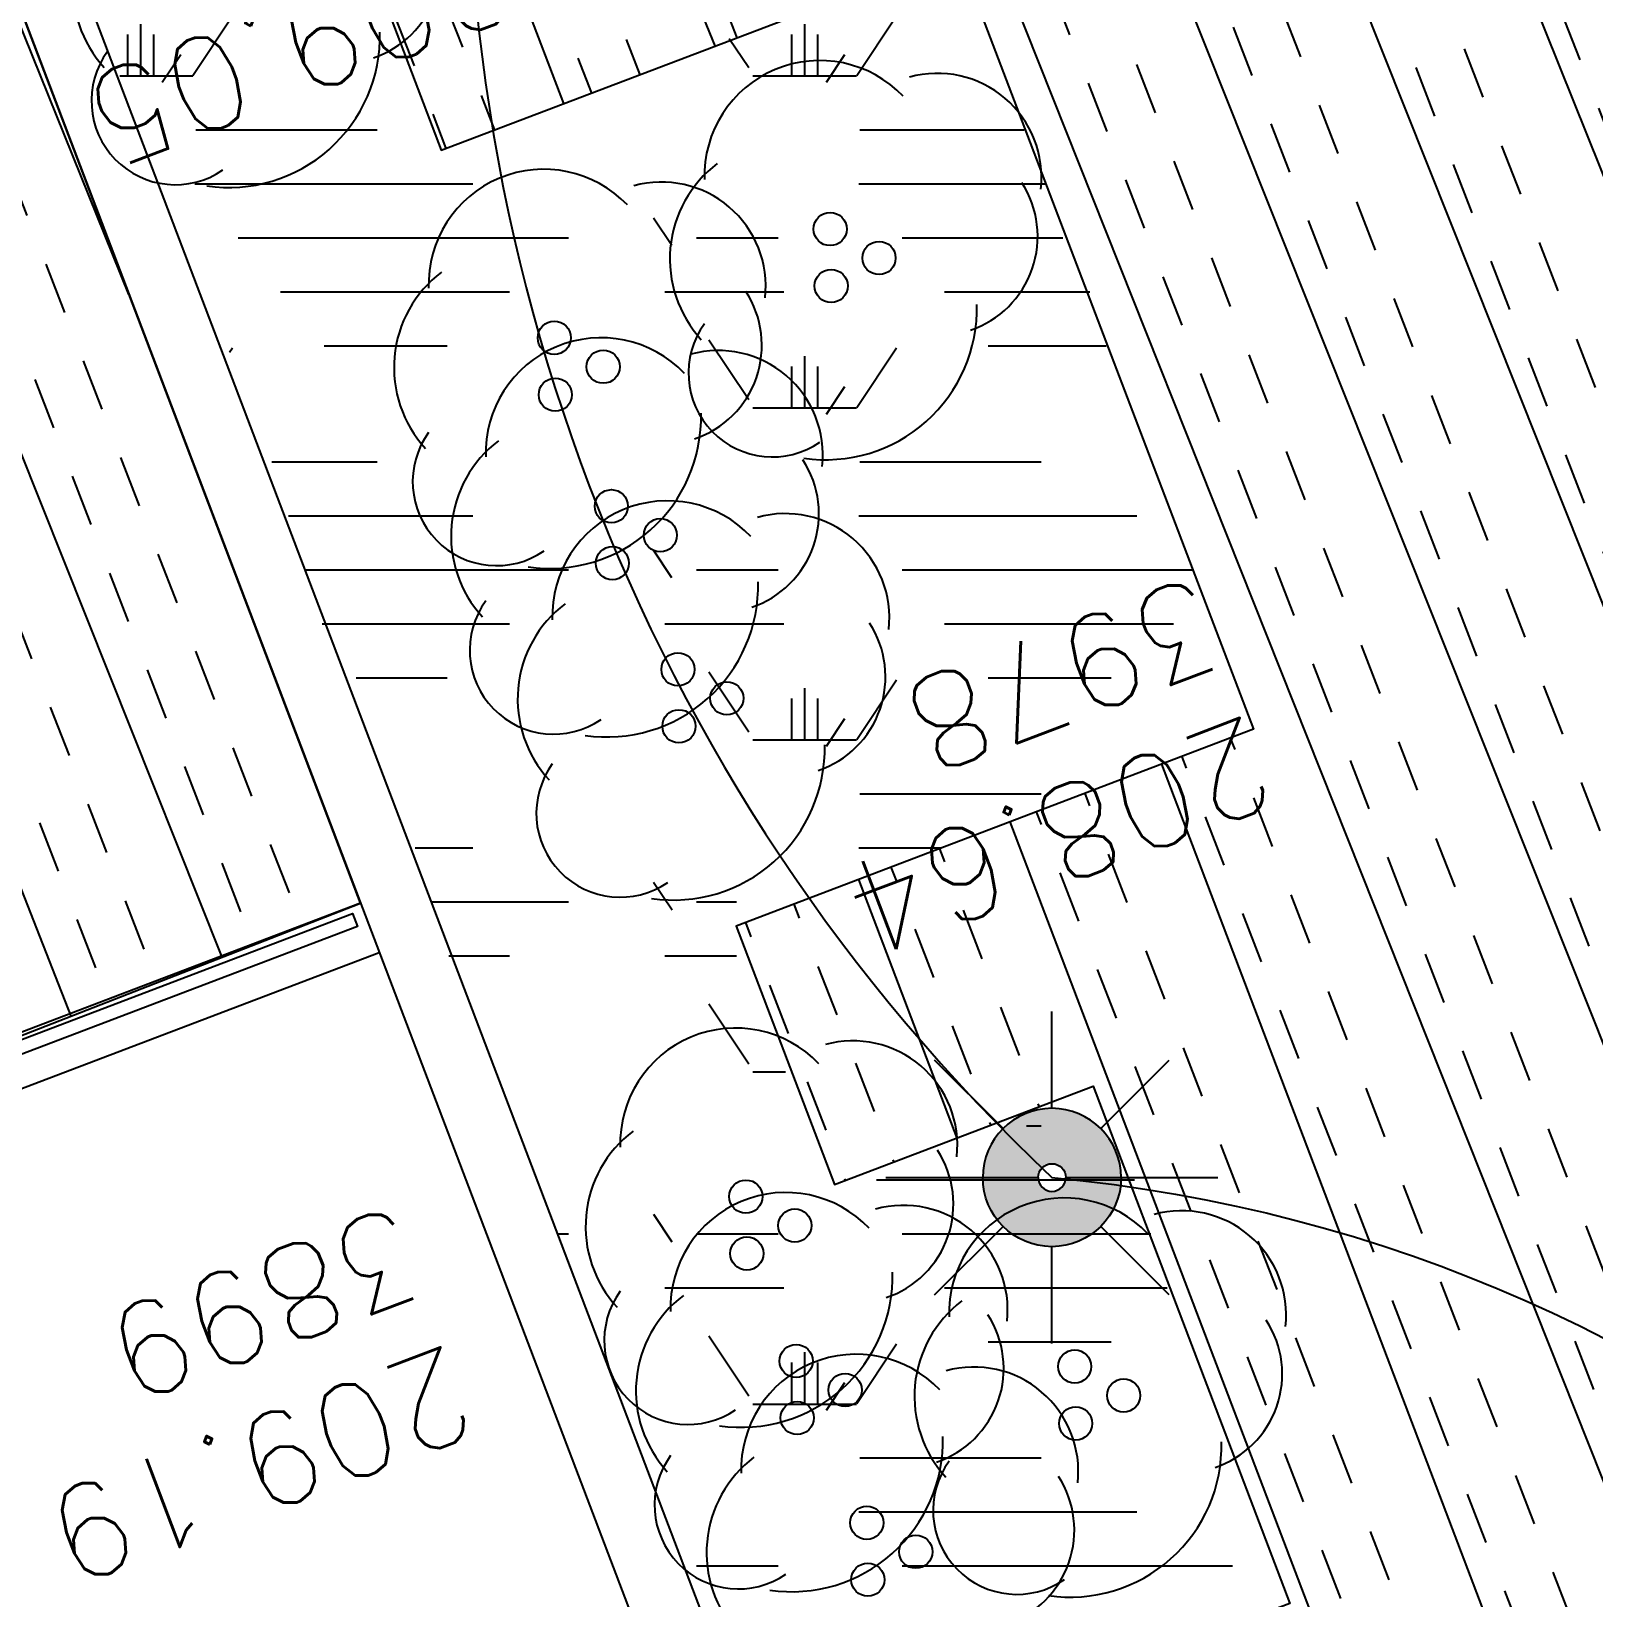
# Model space of a CAD drawing. Header units: centimetres. Extents: x 212517 to 243222, y -357108 to -330212.
# Drawn here: x 223337 to 223902, y -347741 to -347175 of the extents above; entities that cross this region are included whole.
import ezdxf
from ezdxf.enums import TextEntityAlignment as Align
from ezdxf.lldxf.tags import DXFTag

# ---------------------------------------------------------------- set-up
doc = ezdxf.new("R2010")
doc.units = ezdxf.units.CM
doc.layers.get('0').update_dxf_attribs({"color": 252})
for name, color, linetype, plot in [('Fond topo - N', 252, 'Continuous', False), ('Fond topo - NCACHE', 252, 'Continuous', False), ('Fond topo - ZCACHE', 252, 'Continuous', False)]:
    doc.layers.add(name, color=color, linetype=linetype, plot=plot)
doc.layers.add('Fond topo - P', color=252, linetype='Continuous', lineweight=50)
for name, color, linetype in [('Fond topo - Z_500', 252, 'Continuous'), ('prlm-VRD', 2, 'Continuous'), ('SA - arbuste', 252, 'Continuous'), ('SA - bât A-B', 252, 'Continuous'), ('SA - couvre sol', 252, 'Continuous'), ('SA - ECL-réso', 252, 'Eclairage public'), ('SA - platelage bois', 252, 'Continuous')]:
    doc.layers.add(name, color=color, linetype=linetype)
doc.styles.add('Lignes', font='arial.ttf', dxfattribs={"height": 0.35})
doc.styles.add('SIMPLEX', font='simplex_.ttf', dxfattribs={"height": 1.25})
tags = doc.linetypes.add('CACHE2', pattern=[4.762499928474426, 3.174999952316284, -1.587499976158142]).pattern_tags.tags
tags[6:7] = [DXFTag(74, 4), DXFTag(75, 0), DXFTag(340, '0'), DXFTag(46, 0.0), DXFTag(50, 0.0), DXFTag(44, 0.0), DXFTag(45, 0.0)]
tags[4:5] = [DXFTag(74, 4), DXFTag(75, 0), DXFTag(340, '0'), DXFTag(46, 0.0), DXFTag(50, 0.0), DXFTag(44, 0.0), DXFTag(45, 0.0)]
tags = doc.linetypes.add('Eclairage public', pattern='A,5,-0.25,["ECL",Lignes,S=1,R=0,X=0,Y=-0.18],-1.25', length=6.5).pattern_tags.tags
tags[15:16] = [DXFTag(74, 4), DXFTag(75, 0), DXFTag(340, '0'), DXFTag(46, 0.0), DXFTag(50, 0.0), DXFTag(44, 0.0), DXFTag(45, 0.0)]
tags[4:5] = [DXFTag(74, 4), DXFTag(75, 0), DXFTag(340, '0'), DXFTag(46, 0.0), DXFTag(50, 0.0), DXFTag(44, 0.0), DXFTag(45, 0.0)]
pattern_1 = [(280.4264001144857, (-277130161.1279894, -473864756.7787022), (55.32121061969438, 10.17969329456503), []), (280.4264001144857, (-277130142.6875859, -473864753.3854711), (55.32121061969438, 10.17969329456503), [18.75, -18.75]), (280.4264001144857, (-277130124.2471823, -473864749.99224), (55.32121061969438, 10.17969329456503), [18.75, -18.75])]
pattern_2 = [(349.2763985886067, (-277130161.1279894, -473864756.7787022), (22.32856350872324, 117.9043497231417), [37.5000005625, -202.5000030375]), (79.27639858860677, (-277130147.3110734, -473864759.3953308), (-235.8086994462835, 44.65712701744649), [15.000000225, -105.000001575]), (79.27639858860677, (-277130138.0997961, -473864761.1397498), (-235.8086994462835, 44.65712701744649), [15.000000225, -105.000001575]), (79.27639858860677, (-277130142.7054347, -473864760.2675403), (-235.8086994462835, 44.65712701744649), [18.75000028125, -101.25000151875]), (112.9664661186067, (-277130151.916716, -473864758.5231205), (-191.1515722884832, 280.4658259369293), [12.00000018, -420.7461593111922]), (45.58633105860677, (-277130133.4941673, -473864762.0119574), (22.32856353476547, 117.9043498154048), [12.00000018, -420.7461593111923]), (45.58633105860677, (-277130124.2828801, -473864763.7563783), (22.32856353476547, 117.9043498154048), [26.00000039, -406.6661590999923]), (112.9664661186067, (-277130161.1279894, -473864756.7787022), (-191.1515722884832, 280.4658259369293), [26.00000039, -406.6661590999922]), (349.2763985886067, (-277130073.3609553, -473864750.4999832), (22.32856350872324, 117.9043497231417), [44.42455106636825, -195.5754525336318]), (349.2763985886067, (-277130085.1249766, -473864728.4255323), (22.32856350872324, 117.9043497231417), [82.81008944215131, -56.09585564143782, 43.07431864611476, -58.01973967029608]), (349.2763985886067, (-277130096.7337571, -473864706.3804808), (22.32856350872324, 117.9043497231417), [119.4799495921992, -46.28746189431191, 29.47870124218051, -44.75389087130835]), (349.2763985886067, (-277130108.4191755, -473864684.3209158), (22.32856350872324, 117.9043497231417), [100.4611429069171, -139.5388606930829]), (349.2763985886067, (-277130104.5097786, -473864665.2146754), (22.32856350872324, 117.9043497231417), [65.56973938354608, -174.4302642164539])]

# ---------------------------------------------------------------- blocks, each defined once
blk = doc.blocks.new('Candélabre', base_point=(-13.42592592600001, -9.391534390999993))
for points in [[(-13.67592592600001, -9.391534390999993, -1), (-13.17592592600001, -9.391534390999993), (-13.37592592600001, -9.391534390999993, 1), (-13.475925926, -9.391534390999993)], [(-13.67592592600001, -9.391534390999993, -1), (-13.17592592600001, -9.391534390999993), (-13.37592592600001, -9.391534390999993, 1), (-13.475925926, -9.391534390999993)], [(-13.67592592600001, -9.391534390999993), (-13.475925926, -9.391534390999993, 1), (-13.37592592600001, -9.391534390999993), (-13.17592592600001, -9.391534390999993, -1)], [(-13.67592592600001, -9.391534390999993), (-13.475925926, -9.391534390999993, 1), (-13.37592592600001, -9.391534390999993), (-13.17592592600001, -9.391534390999993, -1)]]:
    blk.add_hatch(color=250).paths.add_polyline_path(points)
at = {"linetype": 'Continuous', "flags": 128}
for points in [[(-13.42592592600001, -9.141534390999993), (-13.42592592600001, -8.791534391999988)], [(-13.60270262100001, -9.214757695999992), (-13.850189994, -8.967270322999994)], [(-13.24914923200001, -9.214757696999996), (-13.001661857, -8.96727032199999)], [(-14.02592592600001, -9.391534390999993), (-13.67592592600001, -9.391534390999993)], [(-13.17592592600001, -9.391534390999993), (-12.825925927, -9.391534390999993)], [(-13.85018999600001, -9.815798461), (-13.60270262200001, -9.568311086999998)], [(-13.00166185800001, -9.815798458999993), (-13.249149231, -9.568311085999994)], [(-13.42592592600001, -9.991534390999988), (-13.42592592600001, -9.641534390999993)]]:
    blk.add_lwpolyline(points, dxfattribs=at)
for points in [[(-13.67592592600001, -9.391534390999993), (-13.475925926, -9.391534390999993, -1), (-13.37592592600001, -9.391534390999993), (-13.17592592600001, -9.391534390999993, 1)], [(-13.67592592600001, -9.391534390999993), (-13.475925926, -9.391534390999993, 1), (-13.37592592600001, -9.391534390999993), (-13.17592592600001, -9.391534390999993, -1)]]:
    blk.add_lwpolyline(points, format="xyb", close=True, dxfattribs=at)
blk = doc.blocks.new('PTOPO')
at = {"layer": 'Fond topo - NCACHE', "style": 'SIMPLEX'}
blk.add_attdef('MAT', text='', height=0.34, dxfattribs=at).set_placement((0.09999999986030161, -0.09999999962747097), align=Align.TOP_LEFT)
at = {"layer": 'Fond topo - ZCACHE', "style": 'SIMPLEX'}
blk.add_attdef('ALT', (0.09999999986030161, 0.09999999962747097), '', height=0.34, dxfattribs=at)
blk = doc.blocks.new('A$C1F970F0F')
at = {"layer": 'SA - couvre sol'}
h = blk.add_hatch(dxfattribs=at)
h.set_pattern_fill('PELOUSE6', color=256, scale=20.0000003, angle=-10.72360141139323, style=0, pattern_type=2)
h.set_pattern_definition(pattern_2)
h.paths.add_polyline_path([(-4530.741633449554, 2455.926691246847), (-4867.580476492296, 4346.064681598684), (-4492.490680951018, 4412.908908219637), (-4468.981122882024, 4280.987338359439), (-4647.173052249411, 4249.232004214435), (-4585.76748988437, 3904.660738842532), (-4684.216422805634, 3887.116292478393), (-4660.177072840863, 3752.221847930361), (-4463.279206866626, 3787.310740728484), (-4410.645867672823, 3491.963941874403), (-4607.543733624184, 3456.875049071948), (-4589.999287218625, 3358.426116119144), (-4491.550354280032, 3375.970562574789), (-4456.461461509119, 3179.072696582007), (-4554.910394430382, 3161.528250217867), (-4502.277055231032, 2866.181451267949), (-4108.481323419815, 2936.359236890188), (-4073.392430608696, 2739.461370984579), (-4368.739229498649, 2686.828031726479), (-4333.844448654861, 2491.019406444888)])
h = blk.add_hatch(dxfattribs=at)
h.set_pattern_fill('PELOUSE6', color=256, scale=20.0000003, angle=-10.72360141139323, style=0, pattern_type=2)
h.set_pattern_definition(pattern_2)
edge = h.paths.add_edge_path()
edge.add_line((-4998.731581599728, 2348.260976673866), (-5294.99260929202, 3050.478576537017))
edge.add_line((-5294.99260929202, 3050.478576537017), (-5352.161819580171, 3373.480136627101))
edge.add_line((-5352.161819580171, 3373.480136627101), (-5506.038401039833, 3346.058006703334))
edge.add_line((-5506.038401039833, 3346.058006703334), (-5504.014175970775, 3334.699266537677))
edge.add_line((-5504.014175970776, 3334.699266537677), (-6090.333284412265, 3230.212159869043))
edge.add_line((-6090.333284412264, 3230.212159869043), (-6068.254510414966, 3105.107475371064))
edge.add_line((-6068.254510414965, 3105.107475371064), (-5751.60726616375, 3160.99364585068))
edge.add_arc((-5706.168071996182, 2945.249107106386), 220.4777230574236, 26.875984866294004, 101.8935637483001, ccw=False)
edge.add_line((-5509.504790248838, 3044.918460332343), (-5279.709641203946, 2527.342682758976))
edge.add_line((-5279.709641203945, 2527.342682758976), (-5069.702780632224, 2054.94316247088))
edge.add_arc((-4710.829518292097, 2203.735958667652), 388.4962221472691, 202.5194331443063, 253.0739046380676)
edge.add_arc((-4708.762230230843, 2207.042185290034), 392.2624062588386, 252.9256241264004, 295.8878414092061)
edge.add_arc((-5016.474869298068, 2646.02875265221), 925.4746911949417, 301.1679990439211, 320.0834450220682)
edge.add_arc((-5776.168083969668, 3212.189637316868), 1872.190334226806, 321.7129811508615, 335.1814757868583)
edge.add_arc((-3602.357722777521, 2248.412687295125), 506.7948530786846, 147.4834151124779, 159.4456656487295, ccw=False)
edge.add_line((-4029.705328328182, 2520.837075187425), (-4550.158628513374, 2428.087821803657))
edge.add_line((-4550.158628513374, 2428.087821803657), (-4998.731581599728, 2348.260976673866))
at = {"layer": 'SA - platelage bois'}
h = blk.add_hatch(dxfattribs=at)
h.set_pattern_fill('PASSERELLE', color=256, scale=150, angle=-79.57359988551433, style=0, pattern_type=2)
h.set_pattern_definition(pattern_1)
h.paths.add_polyline_path([(-4335.267744219151, 4440.927387803801), (-4492.490680990537, 4412.908908511484), (-4468.981122882024, 4280.987338359439), (-4647.173052249411, 4249.232004214435), (-4585.76748988437, 3904.660738842532), (-4684.216422805634, 3887.116292478393), (-4660.177072840863, 3752.221847930361), (-4463.279206866626, 3787.310740728484), (-4410.645867672823, 3491.963941874403), (-4607.543733624184, 3456.875049071948), (-4589.999287218625, 3358.426116119144), (-4491.550354280032, 3375.970562574789), (-4456.461461509119, 3179.072696582007), (-4554.910394430382, 3161.528250217867), (-4537.365948024823, 3063.079317265063), (-4143.570216190728, 3133.25710288297), (-4064.620207443004, 2690.236904562595), (-4261.518073302859, 2655.14801174281), (-4270.290296560057, 2704.372478182124), (-4368.739229498649, 2686.828031726479), (-4333.843767498192, 2491.015584049302), (-3298.165509577112, 2675.607043131192), (-3324.284533135743, 2822.171087690233), (-3718.080264969837, 2751.993302072327), (-3726.852488209704, 2801.217768603146), (-3431.982729456081, 2853.766095122478), (-3467.0716222672, 3050.663961028087), (-3761.941380923771, 2998.115634395587), (-3814.574720123121, 3293.462433345506), (-3519.227921227619, 3346.095772507767), (-3554.31681402141, 3542.993638504882), (-3652.765747051507, 3525.449192066567), (-3670.310193457068, 3623.898125019371), (-3473.412327505706, 3658.987017821825), (-3526.045666699509, 3954.333816675906), (-4226.313273780827, 3829.540107731822)])
h = blk.add_hatch(dxfattribs=at)
h.set_pattern_fill('PASSERELLE', color=256, scale=150, angle=-79.57359988551433, style=0, pattern_type=2)
h.set_pattern_definition(pattern_1)
h.paths.add_polyline_path([(-5173.93547457107, 4218.407344270288), (-5034.359019091333, 3435.187811647954), (-4739.445304348425, 3490.251359636215), (-4878.588675675568, 4271.040683432549)])
at = {"layer": 'SA - arbuste', "ltscale": 0.800000011920929}
for centre in [(-4527.321608269306, 3698.07524560552), (-4511.88722677696, 3684.495651984803), (-4632.59426815174, 3678.021523304503), (-4530.796216214277, 3677.787429672746), (-4617.159886659394, 3664.441929683785), (-4636.068876079382, 3657.733707463235), (-4623.658505609221, 3614.344604642291), (-4608.224124116875, 3600.765011021573), (-4627.133113536863, 3594.056788801023), (-4610.979203864042, 3551.958245270849), (-4595.544822371696, 3538.378651650132), (-4614.453811791684, 3531.670429429581), (-4622.309405739832, 3360.151891529143), (-4606.875024230156, 3346.572297999931), (-4625.784013644596, 3339.864075683542), (-4615.512325445394, 3298.379622787108), (-4600.077943953049, 3284.800029166391), (-4618.986933373036, 3278.09180694584), (-4516.951146727059, 3277.714736792489), (-4501.516765234714, 3264.135143171772), (-4520.425754631824, 3257.426920946888), (-4601.293927041927, 3236.201667972689), (-4585.859545549582, 3222.622074351971), (-4604.768534986898, 3215.913852039915)]:
    blk.add_circle(centre, 6, dxfattribs=at)
at = {"layer": 'SA - arbuste', "ltscale": 0.6399999856948853}
for centre, radius, start, end in [((-4737.54817879205, 3827.034314633037), 43.180544, 116.3248626312973, 211.8320556308634), ((-4682.87830087284, 3824.905926407798), 35.676672, 277.8831336789501, 22.28760178340445), ((-4751.231464840652, 3787.647939822364), 30.327872, 133.2696686423436, 293.7521365777301), ((-4728.00025872633, 3807.037134044845), 54.727168, 251.0377364883117, 350.7437829327423), ((-4527.433505804644, 3717.670771877002), 41.674688, 32.90494467775616, 171.1222224813845), ((-4485.827476423578, 3709.099132315429), 37.72767999999999, 342.9842594908044, 94.63470461757107), ((-4632.706165669748, 3697.617049667491), 41.674688, 32.90494467775616, 171.1222224813845), ((-4591.100136306011, 3689.045410014412), 37.72767999999999, 342.9842594908044, 94.63470461757107), ((-4543.830538649456, 3690.22449060589), 43.180544, 116.3248626312973, 211.8320556308634), ((-4649.10319851456, 3670.17076839638), 43.180544, 116.3248626312973, 211.8320556308634), ((-4489.160660712916, 3688.096102472157), 35.676672, 277.883133562608, 22.28760147896251), ((-4594.43332059535, 3668.04238017114), 35.676672, 277.8831336789501, 22.28760178340445), ((-4623.77040312723, 3633.940131005279), 41.674688, 32.90494450850222, 171.122222747956), ((-4557.513824675181, 3650.838115790885), 30.327872, 133.2696683174558, 293.7521367830749), ((-4582.164373769039, 3625.368491448038), 37.72767999999999, 342.9842594908044, 94.63470469373227), ((-4534.282618583735, 3670.227310017699), 54.727168, 251.0377364883117, 350.7437827194919), ((-4662.786484540286, 3630.784393581374), 30.327872, 133.2696683174558, 293.7521367830749), ((-4640.167435972041, 3606.493849734167), 43.180544, 116.3248626312973, 211.8320556308634), ((-4639.555278448839, 3650.173587808187), 54.727168, 251.0377364883117, 350.7437825057393), ((-4585.497558052831, 3604.365461508928), 35.676672, 277.8831336789501, 22.28760178340445), ((-4611.09110138205, 3571.553771633837), 41.674688, 32.90494450850222, 171.122222747956), ((-4569.485072000984, 3562.982132072264), 37.72767999999999, 342.9842594908044, 94.63470469373227), ((-4653.850722020643, 3567.107474923494), 30.327872, 133.2696686423436, 293.7521365777301), ((-4627.488134226862, 3544.107490362726), 43.180544, 116.3248626312973, 211.8320557992154), ((-4630.619515906321, 3586.496669145975), 54.727168, 251.0377365152544, 350.7437825057393), ((-4572.818256307652, 3541.979102137487), 35.676672, 277.8831336789501, 22.28760178340445), ((-4641.171420252587, 3504.72111554772), 30.327872, 133.2696686423436, 293.7521365777301), ((-4617.940214161141, 3524.110309774534), 54.727168, 251.0377364883117, 350.7437829327423), ((-4622.421303257839, 3379.74741789213), 41.674688, 32.90494450850222, 171.1222224813845), ((-4580.815273876774, 3371.175778330557), 37.72767999999999, 342.9842594908044, 94.63470469373227), ((-4638.818336079776, 3352.301136616687), 43.180544, 116.3248626312973, 211.8320556308634), ((-4584.148458160565, 3350.172748391447), 35.676672, 277.8831336789501, 22.28760178340445), ((-4615.624222963403, 3317.975149150096), 41.674688, 32.90494467775616, 171.122222747956), ((-4574.018193599665, 3309.403509497017), 37.72767999999999, 342.9842594908044, 94.63470469373227), ((-4652.501622128377, 3312.914761806013), 30.327872, 133.2696689600436, 293.7521365777301), ((-4517.063044222191, 3297.310263151145), 41.674688, 32.90494467775616, 171.1222224813845), ((-4632.021255808214, 3290.528867878985), 43.180544, 116.3248626312973, 211.8320556308634), ((-4629.270416014055, 3332.303956028495), 54.727168, 251.0377365152544, 350.7437827194919), ((-4475.45701488133, 3288.738623502399), 37.72767999999999, 342.9842594908044, 94.63470461757107), ((-4533.460077067003, 3269.863981880033), 43.180544, 116.3248626312973, 211.8320556308634), ((-4577.351377889004, 3288.400479653746), 35.676672, 277.883133562608, 22.28760147896251), ((-4601.405824577265, 3255.797194244171), 41.674688, 32.90494450850222, 171.122222747956), ((-4559.799795196198, 3247.225554682598), 37.72767999999999, 342.9842594908044, 94.63470469373227), ((-4478.790199147793, 3267.735593654794), 35.676672, 277.8831336789501, 22.28760178340445), ((-4645.704541851268, 3251.142492972473), 30.327872, 133.2696686423436, 293.7521365777301), ((-4617.802857422077, 3228.350912973059), 43.180544, 116.3248626312973, 211.8320556308634), ((-4622.473335742494, 3270.531687290793), 54.727168, 251.0377365152544, 350.7437825057393), ((-4547.143363132934, 3230.477606977855), 30.327872, 133.2696683174558, 293.7521367830749), ((-4563.132979485537, 3226.222524839326), 35.676672, 277.883133562608, 22.28760178340445), ((-4523.912157001282, 3249.866801291842), 54.727168, 251.0377364883117, 350.7437825057393)]:
    blk.add_arc(centre, radius, start, end, dxfattribs=at)
at = {"layer": 'SA - bât A-B', "linetype": 'Continuous', "ltscale": 2.539999961853027, "elevation": 9.999999999999998e-08, "flags": 128}
for points in [[(-4891.208220167493, 4341.854014492964), (-4550.158628513374, 2428.087821803657), (-3171.873868801296, 2673.710017606947), (-3404.319882600679, 3978.057930172946), (-2379.562068281582, 4160.679690604004), (-2625.183937557962, 5538.9626177042), (-5028.226891870663, 5110.720795591417), (-4919.630223348451, 4501.341285905692)], [(-4870.387587714489, 4361.816510965448), (-4530.741633449554, 2455.926691246847), (-3199.716966173931, 2693.153391904228), (-3432.158289101265, 3997.474982045343), (-2407.400474873673, 4180.096742493728), (-2644.601016008993, 5511.124216758372), (-5000.388478969709, 5091.303708193815), (-4893.195368027506, 4489.800123754009)], [(-3526.045673387598, 3954.333854435716), (-4226.313273780827, 3829.540107731822), (-4335.267744219151, 4440.927387803801), (-4492.490680990537, 4412.908908511484), (-4468.981122882024, 4280.987338359439), (-4647.173052249411, 4249.232004214435), (-4585.767489775534, 3904.660738916708), (-4684.216422788304, 3887.116292569898), (-4660.177072840863, 3752.221847930361), (-4463.279206866626, 3787.310740728484), (-4410.645867672823, 3491.963941874403), (-4607.543733624184, 3456.875049071948), (-4589.999287218625, 3358.426116119144), (-4491.550354280032, 3375.970562574789), (-4456.461461509119, 3179.072696582007), (-4554.910394430382, 3161.528250217867), (-4537.365948024823, 3063.079317265063), (-4143.570216190728, 3133.25710288297), (-4073.392430608696, 2739.461370984579), (-4368.739229498649, 2686.828031726479), (-4333.843767498192, 2491.015584049302), (-3298.1658991867, 2675.608945557417)]]:
    blk.add_lwpolyline(points, dxfattribs=at)
at = {"layer": 'SA - bât A-B', "ltscale": 2.539999961853027, "elevation": 9.999999999999998e-08, "flags": 128}
for points in [[(-4880.606287056421, 4282.362310870307), (-4879.72906472349, 4277.439864101785), (-5175.074775250284, 4224.800417823336), (-5034.359019091333, 3435.187811647954), (-4742.95190375203, 3487.125357388083), (-4742.0746814191, 3482.202910619562), (-5506.038401039833, 3346.058006703334), (-5506.9156234303, 3350.980453293176), (-5039.702805419353, 3434.235493811883), (-5325.847200644801, 5039.906584612185), (-5793.058930253068, 4956.64543678128), (-5793.936152585999, 4961.567883549801), (-5026.033836163125, 5098.414679262473), (-5025.156613887041, 5093.492232694292), (-5320.502392487839, 5040.853168600118), (-5175.951997384936, 4229.722863511644)], [(-5173.93547457107, 4218.407344270288), (-4878.588675675568, 4271.040683432549), (-4739.445304348425, 3490.251359636215), (-5034.79210323838, 3437.618020378115)]]:
    blk.add_lwpolyline(points, close=True, dxfattribs=at)
at = {"layer": 'SA - bât A-B', "linetype": 'CACHE2', "ltscale": 0.1500000059604645, "elevation": 9.999999999999998e-08, "flags": 128}
blk.add_lwpolyline([(-4821.185485955293, 3948.928338046921), (-5037.773138442799, 3910.330556000443), (-4952.699512058281, 3432.948280208203), (-4736.111859530571, 3471.546062341855)], dxfattribs=at)
at = {"layer": 'SA - ECL-réso', "ltscale": 0.75, "elevation": 9.999999999999998e-08, "flags": 128}
blk.add_lwpolyline([(-4147.194311888063, 4080.129968697482, 0.3461317724329636), (-4369.874974451702, 4227.062549708057, 0.2412726222501949), (-4615.533278049003, 3923.516989128872, 0.2293300014511306), (-4512.327666494318, 3346.350587378748, -0.3310049230299431), (-4115.302226212525, 2825.990739713797, -0.235092745844293), (-3418.516958922506, 2955.622052266285, -0.471621246903067), (-3636.203820858852, 3578.55210960342)], format="xyb", dxfattribs=at)
at = {"layer": 'SA - platelage bois', "elevation": 9.999999999999998e-08, "flags": 128}
blk.add_lwpolyline([(-3526.045666699509, 3954.333816675906), (-4226.313273780827, 3829.540107731822), (-4335.267744219151, 4440.927387803801), (-4492.490680990537, 4412.908908511484), (-4468.981122882024, 4280.987338359439), (-4647.173052249411, 4249.232004214435), (-4585.76748988437, 3904.660738842532), (-4684.216422805634, 3887.116292478393), (-4660.177072840863, 3752.221847930361), (-4463.279206866626, 3787.310740728484), (-4410.645867672823, 3491.963941874403), (-4607.543733624184, 3456.875049071948), (-4589.999287218625, 3358.426116119144), (-4491.550354280032, 3375.970562574789), (-4456.461461509119, 3179.072696582007), (-4554.910394430382, 3161.528250217867), (-4537.365948024823, 3063.079317265063), (-4143.570216190728, 3133.25710288297), (-4064.620207443004, 2690.236904562595), (-4261.518073302859, 2655.14801174281), (-4270.290296560057, 2704.372478182124), (-4368.739229498649, 2686.828031726479), (-4333.843767498192, 2491.015584049302), (-3298.165509577112, 2675.607043131192)], dxfattribs=at)
blk.add_lwpolyline([(-5173.93547457107, 4218.407344270288), (-5034.359019091333, 3435.187811647954), (-4739.445304348425, 3490.251359636215), (-4878.588675675568, 4271.040683432549)], close=True, dxfattribs=at)
at = {"layer": 'Fond topo - P', "ltscale": 2}
ref = blk.add_blockref('PTOPO', (-4618.657975977402, 3840.472511202522), dxfattribs=dict(at, xscale=99.99999999999994, yscale=99.99999999999994, zscale=99.99999999999994, rotation=190.0656205306617))
ref.add_attrib('MAT', '3922', dxfattribs={"layer": 'Fond topo - N', "color": 0, "ltscale": 2, "height": 33.99999999999999, "rotation": 190.0656204987762, "style": 'SIMPLEX'}).set_placement((-4630.251817861289, 3848.570833678364), align=Align.TOP_LEFT)
ref.add_attrib('ALT', '209.05', (-4626.756298700551, 3828.878669389167), dxfattribs={"layer": 'Fond topo - Z_500', "color": 0, "ltscale": 2, "height": 33.99999999999999, "rotation": 190.0656204987762, "style": 'SIMPLEX'})
ref = blk.add_blockref('PTOPO', (-4402.38325391043, 3509.26759407084), dxfattribs=dict(at, xscale=99.99999999999994, yscale=99.99999999999994, zscale=99.99999999999994, rotation=190.0656205306617))
ref.add_attrib('MAT', '3978', dxfattribs={"layer": 'Fond topo - N', "color": 0, "ltscale": 2, "height": 33.99999999999999, "rotation": 190.0656204987762, "style": 'SIMPLEX'}).set_placement((-4413.977095794316, 3517.365916546682), align=Align.TOP_LEFT)
ref.add_attrib('ALT', '208.64', (-4410.481576650909, 3497.673752165979), dxfattribs={"layer": 'Fond topo - Z_500', "color": 0, "ltscale": 2, "height": 33.99999999999999, "rotation": 190.0656204987762, "style": 'SIMPLEX'})
ref = blk.add_blockref('PTOPO', (-4728.570606623759, 3339.533827307798), dxfattribs=dict(at, xscale=99.99999999999994, yscale=99.99999999999994, zscale=99.99999999999994, rotation=190.0656205306617))
ref.add_attrib('MAT', '3899', dxfattribs={"layer": 'Fond topo - N', "color": 0, "ltscale": 2, "height": 33.99999999999999, "rotation": 190.0656204987762, "style": 'SIMPLEX'}).set_placement((-4740.164448455658, 3347.632150058157), align=Align.TOP_LEFT)
ref.add_attrib('ALT', '209.19', (-4736.668929404444, 3327.939985315763), dxfattribs={"layer": 'Fond topo - Z_500', "color": 0, "ltscale": 2, "height": 33.99999999999999, "rotation": 190.0656204987762, "style": 'SIMPLEX'})
at = {"layer": 'SA - ECL-réso', "linetype": 'ByBlock', "xscale": 99.99999999999999, "yscale": 99.99999999999999, "zscale": 99.99999999999999, "rotation": 349.2763985886067}
blk.add_blockref('Candélabre', (-4512.327666494318, 3346.350587378748), dxfattribs=at)

msp = doc.modelspace()

# ---------------------------------------------------------------- block references
at = {"layer": 'prlm-VRD', "rotation": 10.72360141139323}
msp.add_blockref('A$C1F970F0F', (228762.2467792132, -350037.5300254133), dxfattribs=at)

doc.saveas('drawing.dxf')
